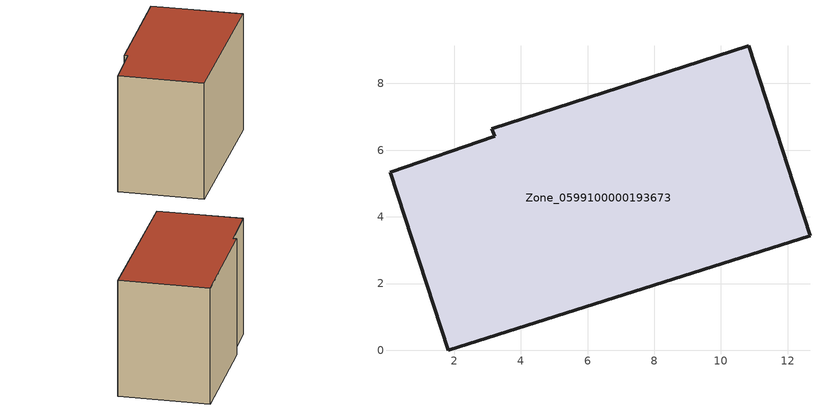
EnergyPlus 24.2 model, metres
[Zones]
Zone_0599100000193673
 floor ground (C_G): 12.67,3.43 1.82,0 0.09,5.34 3.22,6.41 3.13,6.64 10.84,9.13 z3.96
 wall outside (C_F): 12.67,3.43 10.84,9.13 3.13,6.64 3.22,6.41 0.09,5.34 1.82,0 12.67,3.43 z3.96:11.97
 roof outside (C_R): 1.82,0 12.67,3.43 10.84,9.13 3.13,6.64 3.22,6.41 0.09,5.34 z11.97
[BUILDING]
Pand.0599100000193673: North Axis=0; Terrain=City; Loads Convergence Tolerance Value=0.04; Temperature Convergence Tolerance Value=0.4; Solar Distribution=FullExterior; Maximum Number of Warmup Days=25; Minimum Number of Warmup Days=1
[Site:Location]
Rotterdam.The.Hague.AP_ZH_NLD Design_Conditions: Latitude=51.96; Longitude=4.45; Time Zone=1; Elevation=-4.5
[SITE:GROUNDTEMPERATURE:BUILDINGSURFACE]
18, 18, 18, 18, 18, 18, 18, 18, 18, 18, 18, 18
[MATERIAL] Thermal Absorptance=0.9; Solar Absorptance=0.7; Visible Absorptance=0.7
Name | Roughness | Thickness | Conductivity | Density | Specific Heat
G.TI.1965-1974 | MediumSmooth | 0.15 | 0.882353 | 540 | 1210
F.TI.1965-1974 | Rough | 0.3 | 0.697674 | 1920 | 840
R.TI.1965-1974 | MediumRough | 0.2 | 0.232558 | 1500 | 1000
[CONSTRUCTION]
C_G: G.TI.1965-1974
C_F: F.TI.1965-1974
C_R: R.TI.1965-1974
[ZONE]
Zone_0599100000193673: Type=1; Multiplier=1; Ceiling Height=Autocalculate; Volume=Autocalculate; Floor Area=autocalculate; Part of Total Floor Area=Yes
[ZONEINFILTRATION:DESIGNFLOWRATE]
Infil_Zone_0599100000193673: Zone or ZoneList or Space or SpaceList=Zone_0599100000193673; Schedule=AlwaysOn; Design Flow Rate Calculation Method=Flow/Area; Flow Rate per Floor Area=0.003; Constant Term Coefficient=1; Temperature Term Coefficient=0; Velocity Term Coefficient=0; Velocity Squared Term Coefficient=0
[HVACTEMPLATE:ZONE:IDEALLOADSAIRSYSTEM]
Zone_0599100000193673: Maximum Heating Supply Air Temperature=50; Minimum Cooling Supply Air Temperature=13; Maximum Heating Supply Air Humidity Ratio=0.0156; Minimum Cooling Supply Air Humidity Ratio=0.0077; Heating Limit=NoLimit; Cooling Limit=NoLimit; Dehumidification Control Type=ConstantSensibleHeatRatio; Cooling Sensible Heat Ratio=0.7; Dehumidification Setpoint=60; Humidification Control Type=None; Humidification Setpoint=30; Outdoor Air Method=None; Outdoor Air Flow Rate per Person=0.00944; Outdoor Air Flow Rate per Zone Floor Area=0; Outdoor Air Flow Rate per Zone=0; Demand Controlled Ventilation Type=None; Outdoor Air Economizer Type=NoEconomizer; Heat Recovery Type=None; Sensible Heat Recovery Effectiveness=0.7; Latent Heat Recovery Effectiveness=0.65
[ZONECONTROL:THERMOSTAT]
ThermostatControl_Zone_0599100000193673: Zone or ZoneList=Zone_0599100000193673; Control Type Schedule=DualSetpointControlType; Control 1=Thermostat_Zone_0599100000193673; Temperature Difference Between Cutout And Setpoint=0
[THERMOSTATSETPOINT:DUALSETPOINT]
Thermostat_Zone_0599100000193673: Heating Setpoint Temperature Schedule=HeatingSetpoint_Zone_0599100000193673; Cooling Setpoint Temperature Schedule=CoolingSetpoint_Zone_0599100000193673
[SCHEDULE:COMPACT]
HeatingSetpoint_Zone_0599100000193673: Through: 12/31, For: AllDays, Until: 24:00, 21
CoolingSetpoint_Zone_0599100000193673: Through: 12/31, For: AllDays, Until: 24:00, 24
DualSetpointControlType: Through: 12/31, For: AllDays, Until: 24:00, 4
AlwaysOn: Through: 12/31, For: AllDays, Until: 24:00, 1
